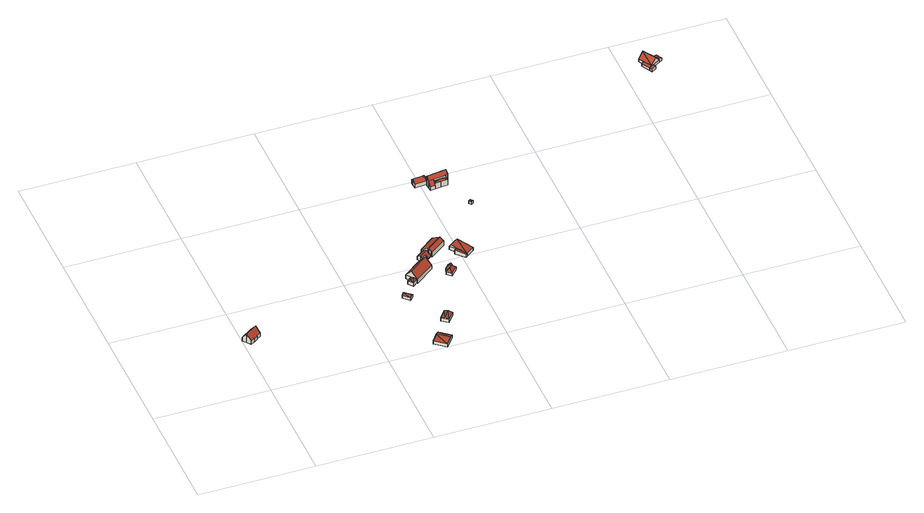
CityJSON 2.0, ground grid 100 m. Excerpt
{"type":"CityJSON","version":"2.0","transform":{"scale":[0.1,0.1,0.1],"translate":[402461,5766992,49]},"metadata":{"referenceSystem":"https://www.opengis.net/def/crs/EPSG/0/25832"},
"CityObjects":{
"building1":{"type":"Building","attributes":{"Gemeindeschluessel":"05515000","Geometrietyp2DReferenz":"3000","function":"31001_1000","roofType":"3100","measuredHeight":8.65},"address":[{"country":"Germany","locality":"Münster","thoroughfareNumber":"201","thoroughfareName":"Flothfeld"}],"geometry":[{"type":"Solid","lod":"2","boundaries":[[[[0,1,2,3]],[[4,5,1,0]],[[6,7,5,4]],[[8,9,7,6]],[[10,11,9,8]],[[12,13,11,10]],[[14,15,13,12]],[[16,17,15,14]],[[18,19,17,16]],[[3,2,19,18]],[[12,10,8,14]],[[6,4,0,3,18,16,14,8]],[[1,5,7,9,11,13,15,17,19,2]]]],"semantics":{"surfaces":[{"type":"WallSurface"},{"type":"RoofSurface"},{"type":"GroundSurface"}],"values":[[0,0,0,0,0,0,0,0,0,0,1,1,2]]}}]},
"building2":{"type":"Building","attributes":{"Gemeindeschluessel":"05515000","Geometrietyp2DReferenz":"3000","function":"31001_2700","roofType":"3100","measuredHeight":4.13},"geometry":[{"type":"Solid","lod":"2","boundaries":[[[[20,21,22,23]],[[24,25,21,20]],[[26,27,25,24]],[[23,22,27,26]],[[20,28,24]],[[26,29,23]],[[28,20,23]],[[23,29,28]],[[24,28,29]],[[29,26,24]],[[21,25,27,22]]]],"semantics":{"surfaces":[{"type":"WallSurface"},{"type":"RoofSurface"},{"type":"GroundSurface"}],"values":[[0,0,0,0,0,0,1,1,1,1,2]]}}]},
"building3":{"type":"Building","attributes":{"Gemeindeschluessel":"05515000","Geometrietyp2DReferenz":"3000","function":"31001_2700","roofType":"3100","measuredHeight":3.7},"geometry":[{"type":"Solid","lod":"2","boundaries":[[[[30,31,32,33]],[[34,35,31,30]],[[36,37,35,34]],[[33,32,37,36]],[[30,38,34]],[[36,39,33]],[[38,30,33]],[[33,39,38]],[[34,38,39]],[[39,36,34]],[[31,35,37,32]]]],"semantics":{"surfaces":[{"type":"WallSurface"},{"type":"RoofSurface"},{"type":"GroundSurface"}],"values":[[0,0,0,0,0,0,1,1,1,1,2]]}}]},
"building4":{"type":"Building","attributes":{"Gemeindeschluessel":"05515000","Geometrietyp2DReferenz":"3000","function":"31001_2700","roofType":"3100","measuredHeight":4.07},"geometry":[{"type":"Solid","lod":"2","boundaries":[[[[40,41,42,43]],[[44,45,41,40]],[[46,47,45,44]],[[43,42,47,46]],[[40,48,44]],[[46,49,43]],[[40,43,49]],[[49,48,40]],[[48,49,46]],[[46,44,48]],[[41,45,47,42]]]],"semantics":{"surfaces":[{"type":"WallSurface"},{"type":"RoofSurface"},{"type":"GroundSurface"}],"values":[[0,0,0,0,0,0,1,1,1,1,2]]}}]},
"building5":{"type":"Building","attributes":{"Gemeindeschluessel":"05515000","Geometrietyp2DReferenz":"3000","function":"31001_1000"},"address":[{"country":"Germany","locality":"Münster","thoroughfareNumber":"216","thoroughfareName":"Flothfeld"}],"children":["building5-1","building5-2"]},
"building5-1":{"type":"BuildingPart","attributes":{"roofType":"3100","measuredHeight":4.67},"parents":["building5"],"geometry":[{"type":"Solid","lod":"2","boundaries":[[[[50,51,52,53]],[[54,55,51,50]],[[56,57,55,54]],[[50,58,54]],[[50,53,59,60]],[[60,58,50]],[[58,60,61,56]],[[56,54,58]],[[51,55,57,52]],[[57,56,53,52]],[[61,59,53,56]],[[60,59,61]]]],"semantics":{"surfaces":[{"type":"WallSurface"},{"type":"RoofSurface"},{"type":"GroundSurface"},{"type":"ClosureSurface"}],"values":[[0,0,0,0,1,1,1,1,2,3,3,3]]}}]},
"building5-2":{"type":"BuildingPart","attributes":{"roofType":"3100","measuredHeight":10.21},"parents":["building5"],"geometry":[{"type":"Solid","lod":"2","boundaries":[[[[62,63,64,65]],[[66,67,68,69]],[[65,64,67,66]],[[66,70,65]],[[65,70,71,62]],[[69,71,70,66]],[[63,52,57,68,67,64]],[[57,56,61,69,68]],[[63,62,59,53,52]],[[52,53,56,57]],[[53,59,61,56]],[[69,61,60,59,62,71]],[[59,60,61]]]],"semantics":{"surfaces":[{"type":"WallSurface"},{"type":"RoofSurface"},{"type":"GroundSurface"},{"type":"ClosureSurface"}],"values":[[0,0,0,0,1,1,2,0,0,3,3,0,3]]}}]},
"building6":{"type":"Building","attributes":{"Gemeindeschluessel":"05515000","Geometrietyp2DReferenz":"3000","function":"51009_1610","roofType":"3100","measuredHeight":4.4},"geometry":[{"type":"Solid","lod":"2","boundaries":[[[[72,73,74,75]],[[76,77,73,72]],[[78,79,77,76]],[[80,81,79,78]],[[82,83,81,80]],[[84,85,83,82]],[[86,87,85,84]],[[88,89,87,86]],[[75,74,89,88]],[[82,80,78,84]],[[76,72,75,88,86,84,78]],[[73,77,79,81,83,85,87,89,74]]]],"semantics":{"surfaces":[{"type":"WallSurface"},{"type":"RoofSurface"},{"type":"GroundSurface"}],"values":[[0,0,0,0,0,0,0,0,0,1,1,2]]}}]},
"building7":{"type":"Building","attributes":{"Gemeindeschluessel":"05515000","Geometrietyp2DReferenz":"3000","function":"31001_1310","roofType":"5000","measuredHeight":5.79},"geometry":[{"type":"Solid","lod":"2","boundaries":[[[[90,91,92,93]],[[94,95,91,90]],[[96,97,95,94]],[[98,99,97,96]],[[100,101,99,98]],[[102,103,101,100]],[[104,105,103,102]],[[93,92,105,104]],[[106,104,102,107]],[[108,109,107,102,100,110]],[[110,100,98,111]],[[98,96,111]],[[110,111,96,94,108]],[[108,94,90,109]],[[107,109,90,93,106]],[[93,104,106]],[[91,95,97,99,101,103,105,92]]]],"semantics":{"surfaces":[{"type":"WallSurface"},{"type":"RoofSurface"},{"type":"GroundSurface"}],"values":[[0,0,0,0,0,0,0,0,1,1,1,0,1,1,1,1,2]]}}]},
"building8":{"type":"Building","attributes":{"Gemeindeschluessel":"05515000","Geometrietyp2DReferenz":"3000","function":"31001_2700","roofType":"2100","measuredHeight":7.03},"geometry":[{"type":"Solid","lod":"2","boundaries":[[[[112,113,114,115]],[[116,117,113,112]],[[118,87,117,116]],[[119,83,87,118]],[[115,114,83,119]],[[118,116,112,115,119]],[[113,117,87,83,114]]]],"semantics":{"surfaces":[{"type":"WallSurface"},{"type":"RoofSurface"},{"type":"GroundSurface"}],"values":[[0,0,0,0,0,1,2]]}}]},
"building9":{"type":"Building","attributes":{"Gemeindeschluessel":"05515000","Geometrietyp2DReferenz":"3000","function":"31001_2700","roofType":"2100","measuredHeight":7.02},"geometry":[{"type":"Solid","lod":"2","boundaries":[[[[116,120,121,118]],[[122,123,120,116]],[[124,125,123,122]],[[126,127,125,124]],[[118,121,127,126]],[[124,122,116,118,126]],[[120,123,125,127,121]]]],"semantics":{"surfaces":[{"type":"WallSurface"},{"type":"RoofSurface"},{"type":"GroundSurface"}],"values":[[0,0,0,0,0,1,2]]}}]},
"building10":{"type":"Building","attributes":{"Gemeindeschluessel":"05515000","Geometrietyp2DReferenz":"3000","function":"31001_2000"},"children":["building10-1","building10-2"]},
"building10-1":{"type":"BuildingPart","attributes":{"roofType":"2100","measuredHeight":4.01},"parents":["building10"],"geometry":[{"type":"Solid","lod":"2","boundaries":[[[[128,129,130,131]],[[132,133,134,129,128]],[[131,130,135,136]],[[137,132,128,131,136]],[[129,134,135,130]],[[135,134,133,137,136]],[[133,132,137]]]],"semantics":{"surfaces":[{"type":"WallSurface"},{"type":"RoofSurface"},{"type":"GroundSurface"},{"type":"ClosureSurface"}],"values":[[0,0,0,1,2,3,3]]}}]},
"building10-2":{"type":"BuildingPart","attributes":{"roofType":"3100","measuredHeight":5.47},"parents":["building10"],"geometry":[{"type":"Solid","lod":"2","boundaries":[[[[138,139,140,141]],[[136,135,139,138]],[[142,143,134,133]],[[141,140,143,142]],[[144,141,145]],[[142,145,141]],[[138,144,136]],[[145,146,136,144]],[[132,146,145,142,133]],[[144,138,141]],[[139,135,134,143,140]],[[135,136,137,133,134]],[[132,137,136,146]],[[133,137,132]]]],"semantics":{"surfaces":[{"type":"WallSurface"},{"type":"RoofSurface"},{"type":"GroundSurface"},{"type":"ClosureSurface"}],"values":[[0,0,0,0,1,1,1,1,0,0,2,3,0,3]]}}]},
"building11":{"type":"Building","attributes":{"Gemeindeschluessel":"05515000","Geometrietyp2DReferenz":"3000","function":"31001_2460","roofType":"3100","measuredHeight":7.23},"geometry":[{"type":"Solid","lod":"2","boundaries":[[[[147,148,149,150]],[[151,152,148,147]],[[153,154,152,151]],[[155,156,154,153]],[[157,158,156,155]],[[159,160,158,157]],[[161,162,160,159]],[[150,149,162,161]],[[155,153,151,157]],[[147,150,161,159,157,151]],[[148,152,154,156,158,160,162,149]]]],"semantics":{"surfaces":[{"type":"WallSurface"},{"type":"RoofSurface"},{"type":"GroundSurface"}],"values":[[0,0,0,0,0,0,0,0,1,1,2]]}}]},
"building12":{"type":"Building","attributes":{"Gemeindeschluessel":"05515000","Geometrietyp2DReferenz":"3000","function":"31001_1000"},"address":[{"country":"Germany","locality":"Münster","thoroughfareNumber":"227","thoroughfareName":"Flothfeld"}],"children":["building12-1","building12-2","building12-3"]},
"building12-1":{"type":"BuildingPart","attributes":{"roofType":"2100","measuredHeight":7.6},"parents":["building12"],"geometry":[{"type":"Solid","lod":"2","boundaries":[[[[163,164,165,166,167]],[[167,166,168,169]],[[170,171,163,167,169]],[[165,172,168,166]],[[164,163,171,173]],[[174,172,165,164,173]],[[174,173,171,170]],[[168,172,174,170,169]]]],"semantics":{"surfaces":[{"type":"WallSurface"},{"type":"RoofSurface"},{"type":"GroundSurface"},{"type":"ClosureSurface"}],"values":[[0,0,1,2,0,3,0,3]]}}]},
"building12-2":{"type":"BuildingPart","attributes":{"roofType":"3100","measuredHeight":10.37},"parents":["building12"],"geometry":[{"type":"Solid","lod":"2","boundaries":[[[[175,176,165,164]],[[177,154,176,175]],[[178,148,154,177]],[[179,149,148,178]],[[180,181,149,179]],[[182,183,181,180]],[[184,185,183,182]],[[186,187,185,184]],[[188,189,187,186]],[[190,191,189,188]],[[192,193,191,190]],[[194,195,193,192]],[[196,197,195,194]],[[198,199,197,196]],[[200,201,199,198]],[[202,203,201,200]],[[204,205,203,202]],[[206,207,205,204]],[[208,207,206]],[[200,198,196,194,192,190,188,186,184,182,180,179,178,177,175,202]],[[164,173,209,206,204,202,175]],[[210,211,172,165,176,154,148,149,181,183,185,187,189,191,193,195,197,199,201,203,205,207]],[[212,208,206,209]],[[210,207,208,212]],[[174,213,212,209,173]],[[172,211,213,174]],[[211,210,212,213]],[[165,172,174,173,164]]]],"semantics":{"surfaces":[{"type":"WallSurface"},{"type":"RoofSurface"},{"type":"GroundSurface"},{"type":"ClosureSurface"}],"values":[[0,0,0,0,0,0,0,0,0,0,0,0,0,0,0,0,0,0,0,1,1,2,0,3,0,3,3,3]]}}]},
"building12-3":{"type":"BuildingPart","attributes":{"roofType":"3200","measuredHeight":6.79},"parents":["building12"],"geometry":[{"type":"Solid","lod":"2","boundaries":[[[[214,215,216,217]],[[218,169,168,215,214]],[[217,216,219,220]],[[221,217,220,212]],[[170,218,222,174]],[[213,222,221,212]],[[208,212,220]],[[174,222,213]],[[217,221,222,214]],[[214,222,218]],[[215,168,172,211,210,207,219,216]],[[169,218,170]],[[168,169,170,174,172]],[[172,174,213,211]],[[210,211,213,212]],[[207,210,212,208]],[[220,219,207,208]]]],"semantics":{"surfaces":[{"type":"WallSurface"},{"type":"RoofSurface"},{"type":"GroundSurface"},{"type":"ClosureSurface"}],"values":[[0,0,0,1,1,1,1,1,1,1,2,0,3,3,3,3,3]]}}]},
"building13":{"type":"Building","attributes":{"Gemeindeschluessel":"05515000","Geometrietyp2DReferenz":"3000","function":"31001_2500","roofType":"5000","measuredHeight":3.24},"address":[{"country":"Germany","locality":"Münster","thoroughfareNumber":"224a","thoroughfareName":"Flothfeld"}],"geometry":[{"type":"Solid","lod":"2","boundaries":[[[[223,224,225,226]],[[227,228,224,223]],[[229,230,228,227]],[[226,225,230,229]],[[231,229,227,232]],[[227,223,232]],[[232,223,226,231]],[[226,229,231]],[[224,228,230,225]]]],"semantics":{"surfaces":[{"type":"WallSurface"},{"type":"RoofSurface"},{"type":"GroundSurface"}],"values":[[0,0,0,0,1,1,1,1,2]]}}]},
"building14":{"type":"Building","attributes":{"Gemeindeschluessel":"05515000","Geometrietyp2DReferenz":"3000","function":"31001_1000"},"address":[{"country":"Germany","locality":"Münster","thoroughfareNumber":"326","thoroughfareName":"Flothfeld"}],"children":["building14-1","building14-2","building14-3","building14-4"]},
"building14-1":{"type":"BuildingPart","attributes":{"roofType":"3100","measuredHeight":7.7},"parents":["building14"],"geometry":[{"type":"Solid","lod":"2","boundaries":[[[[233,234,235,236]],[[237,238,239,240,241]],[[236,242,233]],[[239,243,233,242]],[[242,240,239]],[[241,240,242]],[[242,236,244,241]],[[245,246,247,248,249,235,234]],[[234,233,243,245]],[[245,243,239,246]],[[246,239,238,247]],[[247,238,237,241,248]],[[249,244,236,235]],[[248,241,244,249]]]],"semantics":{"surfaces":[{"type":"WallSurface"},{"type":"RoofSurface"},{"type":"GroundSurface"},{"type":"ClosureSurface"}],"values":[[0,0,0,1,1,1,1,2,0,3,0,3,0,3]]}}]},
"building14-2":{"type":"BuildingPart","attributes":{"roofType":"2100","measuredHeight":3.17},"parents":["building14"],"geometry":[{"type":"Solid","lod":"2","boundaries":[[[[250,251,247,238,252]],[[253,254,251,250]],[[255,256,254,253]],[[250,252,237,241,255,253]],[[248,247,251,254,256]],[[237,252,238]],[[248,241,237,238,247]],[[256,255,241,248]]]],"semantics":{"surfaces":[{"type":"WallSurface"},{"type":"RoofSurface"},{"type":"GroundSurface"},{"type":"ClosureSurface"}],"values":[[0,0,0,1,2,0,3,3]]}}]},
"building14-3":{"type":"BuildingPart","attributes":{"roofType":"2100","measuredHeight":3.99},"parents":["building14"],"geometry":[{"type":"Solid","lod":"2","boundaries":[[[[257,239,246,258,259]],[[260,261,245,243,262]],[[259,258,261,260]],[[262,257,259,260]],[[246,245,261,258]],[[239,257,262,243]],[[246,239,243,245]]]],"semantics":{"surfaces":[{"type":"WallSurface"},{"type":"RoofSurface"},{"type":"GroundSurface"},{"type":"ClosureSurface"}],"values":[[0,0,0,1,2,0,3]]}}]},
"building14-4":{"type":"BuildingPart","attributes":{"roofType":"2100","measuredHeight":3},"parents":["building14"],"geometry":[{"type":"Solid","lod":"2","boundaries":[[[[263,244,249,264,265]],[[265,264,256,255,266]],[[267,263,265,266]],[[249,248,256,264]],[[244,263,267,241]],[[249,244,241,248]],[[255,241,267,266]],[[241,255,256,248]]]],"semantics":{"surfaces":[{"type":"WallSurface"},{"type":"RoofSurface"},{"type":"GroundSurface"},{"type":"ClosureSurface"}],"values":[[0,0,1,2,0,3,0,3]]}}]}
},
"vertices":[
[87,596,41],[87,596,9],[119,618,9],[119,618,41],[84,598,45],[84,598,9],[49,575,45],[49,575,9],[26,610,96],[26,610,9],[2,645,45],[2,645,9],[105,715,45],[105,715,9],[129,679,96],[129,679,9],[153,644,45],[153,644,9],[117,621,45],[117,621,9],
[1573,90,34],[1573,90,4],[1481,167,4],[1481,167,34],[1498,1,34],[1498,1,4],[1406,77,34],[1406,77,4],[1546,58,45],[1454,135,45],
[1459,676,26],[1459,676,3],[1407,727,3],[1407,727,26],[1428,644,26],[1428,644,3],[1376,696,26],[1376,696,3],[1443,660,40],[1391,711,40],
[1618,279,34],[1618,279,3],[1674,351,3],[1674,351,34],[1562,322,34],[1562,322,3],[1618,395,34],[1618,395,3],[1590,301,43],[1646,373,43],
[1510,793,39],[1510,793,5],[1548,822,5],[1548,822,39],[1477,836,39],[1477,836,5],[1515,865,39],[1515,865,5],[1494,815,52],[1539,833,46],[1532,843,52],[1524,854,46],
[1554,814,46],[1554,814,5],[1719,940,5],[1719,940,46],[1652,1028,46],[1652,1028,5],[1487,903,5],[1487,903,46],[1686,984,107],[1520,858,107],
[1727,1086,37],[1727,1086,6],[1742,1066,6],[1742,1066,11],[1683,1054,36],[1683,1054,6],[1675,1065,50],[1675,1065,6],[1655,1092,36],[1655,1092,6],[1728,1145,36],[1728,1145,6],[1748,1118,50],[1748,1118,6],[1756,1106,36],[1756,1106,6],[1771,1086,11],[1771,1086,6],
[1830,868,30],[1830,868,4],[1803,838,4],[1803,838,30],[1818,879,30],[1818,879,4],[1854,920,30],[1854,920,4],[1883,894,30],[1883,894,4],[1878,888,30],[1878,888,4],[1901,867,30],[1901,867,4],[1843,802,30],[1843,802,4],[1839,838,62],[1863,865,62],[1851,881,58],[1863,870,58],[1851,887,53],[1869,907,53],
[1850,1266,34],[1850,1266,6],[1715,1163,6],[1715,1163,34],[1893,1210,76],[1893,1210,6],[1756,1106,76],[1728,1145,47],
[1893,1210,5],[1756,1106,5],[1913,1181,51],[1913,1181,5],[1777,1077,51],[1777,1077,5],[1771,1086,59],[1771,1086,5],
[1959,1049,45],[1959,1049,5],[2025,975,5],[2025,975,37],[1978,1064,45],[1978,1064,37],[1978,1064,5],[2039,985,5],[2039,985,37],[2038,986,37],
[2108,1038,37],[2108,1038,5],[2008,1169,5],[2008,1169,37],[1938,1116,37],[1938,1116,5],[2019,1155,60],[1949,1102,60],[1978,1064,52],
[2038,1960,79],[2038,1960,20],[2042,1960,20],[2042,1960,79],[2039,1946,92],[2039,1946,20],[2043,1912,59],[2043,1912,20],[1948,1902,59],[1948,1902,20],[1944,1936,92],[1944,1936,20],[1941,1969,59],[1941,1969,20],[2040,1980,59],[2040,1980,20],
[2048,1865,96],[2048,1865,93],[2048,1865,20],[2051,1831,20],[2051,1831,59],[2091,1835,20],[2091,1835,59],[2090,1854,79],[2089,1869,96],[2089,1869,20],[2089,1869,93],[2089,1869,79],
[2045,1895,123],[2045,1895,20],[2043,1912,107],[2038,1960,61],[2042,1960,61],[2077,1964,61],[2077,1964,20],[2076,1975,50],[2076,1975,20],[2090,1977,50],[2090,1977,20],[2103,1967,61],[2103,1967,20],[2120,1969,61],[2120,1969,20],[2131,1981,51],[2131,1981,20],[2145,1983,51],[2145,1983,20],[2146,1972,61],[2146,1972,20],[2186,1976,61],[2186,1976,20],[2190,1938,98],[2190,1938,20],[2209,1940,99],[2209,1940,20],[2212,1914,123],[2212,1914,20],[2215,1888,97],[2215,1888,20],[2196,1886,97],[2196,1886,20],[2196,1886,76],[2196,1881,93],[2196,1881,20],[2140,1875,20],[2196,1881,79],[2140,1875,79],
[2144,1841,79],[2144,1841,20],[2200,1847,20],[2200,1847,79],[2091,1835,79],[2197,1882,20],[2197,1882,78],[2162,1860,88],[2103,1854,88],
[2283,1590,33],[2283,1590,8],[2300,1569,8],[2300,1569,33],[2301,1604,33],[2301,1604,8],[2317,1582,33],[2317,1582,8],[2302,1584,40],[2299,1588,40],
[4239,2785,43],[4239,2785,14],[4158,2737,14],[4158,2737,43],[4228,2621,43],[4239,2628,43],[4307,2668,43],[4273,2648,91],[4227,2621,43],[4204,2764,91],[4278,2718,43],[4185,2692,43],[4278,2718,14],[4307,2668,14],[4239,2628,14],[4227,2621,14],[4185,2692,14],
[4254,2602,46],[4254,2602,14],[4239,2628,46],[4217,2581,36],[4217,2581,14],[4202,2606,36],[4202,2606,14],
[4307,2668,54],[4335,2684,14],[4335,2684,42],[4306,2735,42],[4306,2735,14],[4278,2718,54],
[4185,2692,44],[4161,2678,14],[4161,2678,37],[4202,2606,37],[4227,2621,44]
]}
